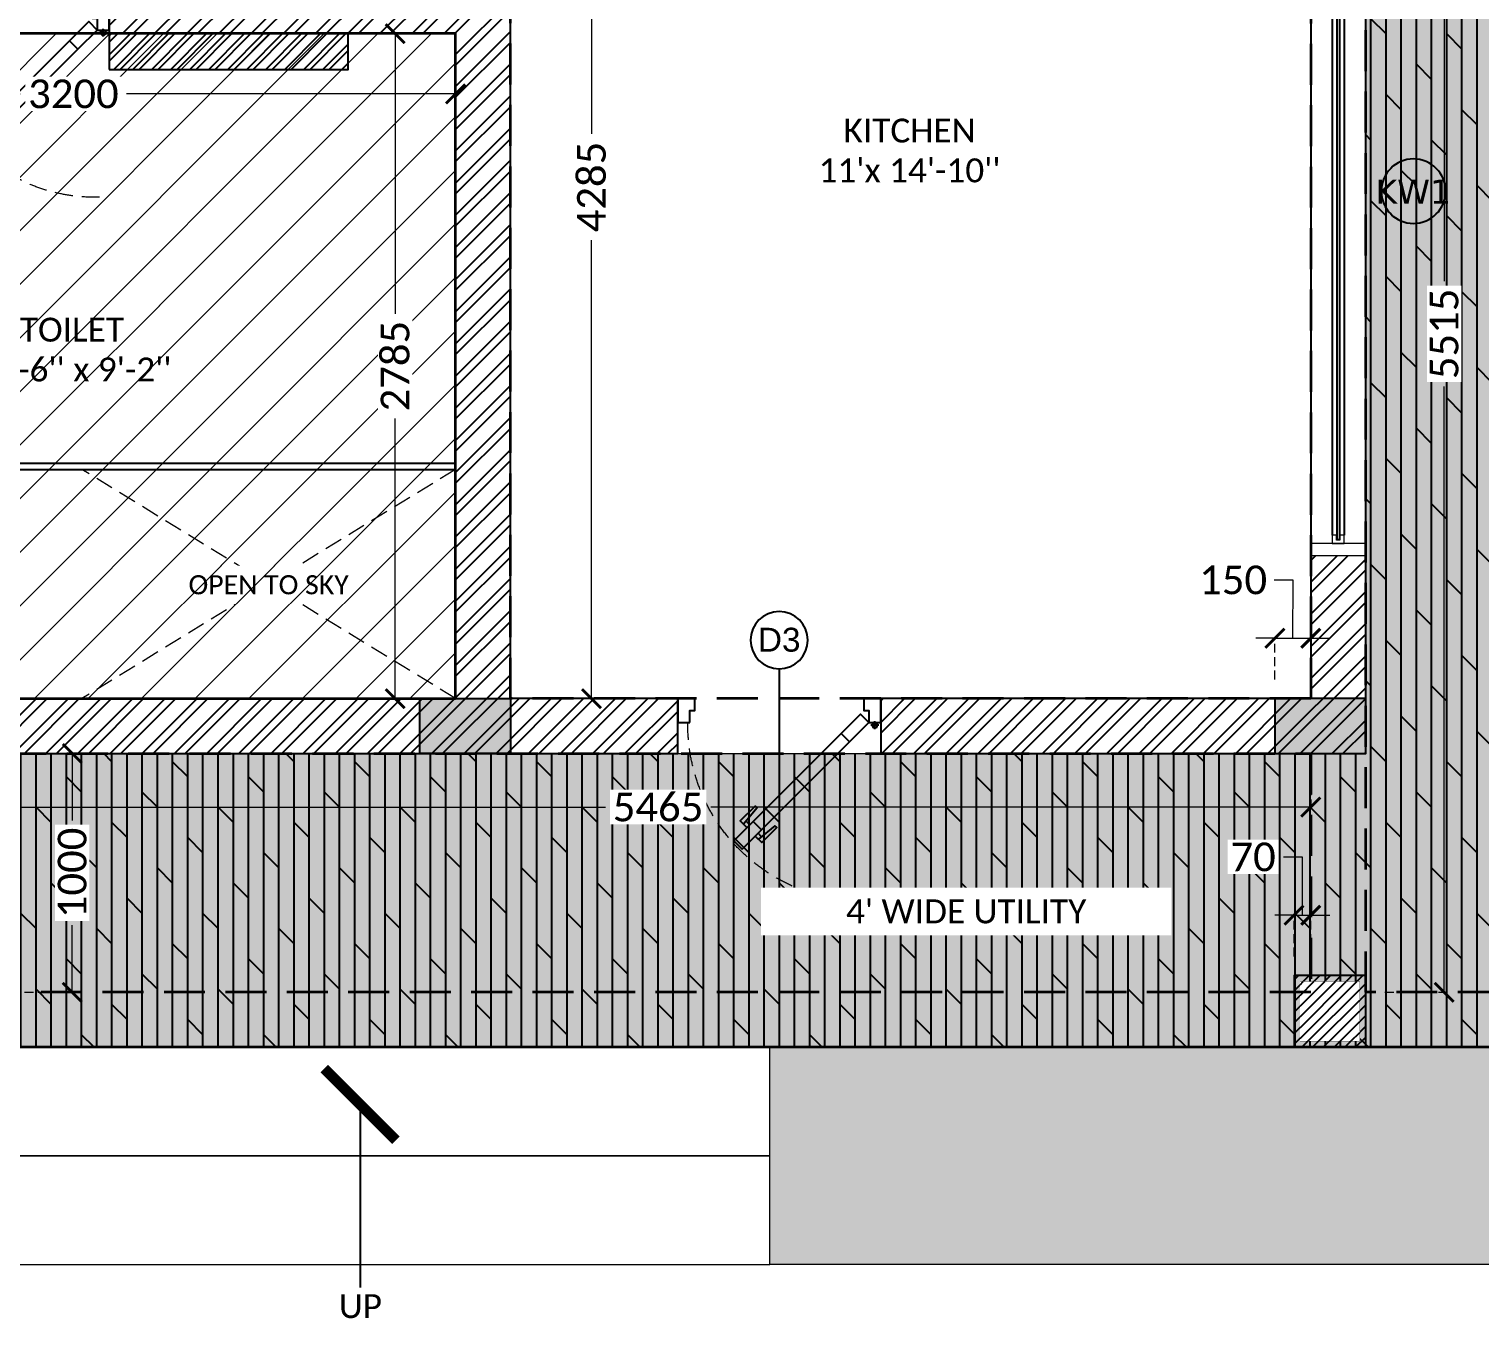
# Model space of a CAD drawing. Header units: millimetres. Extents: x -10000 to 124200, y -12045 to 23620.
# Drawn here: x 40074 to 46144, y -2414 to 3034 of the extents above; entities that cross this region are included whole.
import ezdxf
from ezdxf.enums import TextEntityAlignment as Align

# ---------------------------------------------------------------- set-up
doc = ezdxf.new("R2010")
doc.units = ezdxf.units.MM
doc.header["$LTSCALE"] = 150
doc.set_wipeout_variables(frame=1)
for name, pattern in [('3BHK-W(SB)$0$HIDDEN', [0.375, 0.25, -0.125]), ('DASHED', [0.75, 0.5, -0.25]), ('HIDDEN', [9.525, 6.35, -3.175]), ('HIDDENX2', [19.05, 12.7, -6.35])]:
    doc.linetypes.add(name, pattern=pattern)
for name, color, linetype in [('ad-Arrow', 32, 'Continuous'), ('ad-Column', 3, 'Continuous'), ('ad-Column Hatch', 125, 'Continuous'), ('ad-Door', 11, 'Continuous'), ('ad-Furniture', 8, 'Continuous'), ('ad-Ledge wall', 6, 'Continuous'), ('ad-MS Columns', 1, 'Continuous'), ('ad-RCC', 3, 'Continuous'), ('ad-RCC Hatch', 125, 'Continuous'), ('ad-Text main', 7, 'Continuous'), ('ad-Text Main_Door&window Label', 7, 'Continuous'), ('ad-Verandah', 33, 'Continuous'), ('ad-Wall', 240, 'Continuous'), ('ad-Wall hatch', 8, 'Continuous')]:
    doc.layers.add(name, color=color, linetype=linetype)
doc.layers.add('ad-Dimension', color=5, linetype='Continuous', lineweight=0, true_color=0x0000ff)
doc.layers.add('ad-Framing', color=30, linetype='Continuous', lineweight=35, true_color=0xff7f00)
doc.layers.add('ad-Elevation 10', color=8, linetype='Continuous', lineweight=0)
doc.layers.add('ad-Glass Sectionline', color=140, linetype='Continuous', true_color=0x00bfff)
doc.layers.get('ad-Furniture').off()
doc.styles.add('6 U T S R N_Corridor-Basement$0$Standard', font='arial.ttf')
doc.styles.add('6 U T S R N_Typical Floor Plan$0$3BHK-E(NB)$0$grid_text', font='verdana.ttf', dxfattribs={"width": 0.9})
doc.styles.add('New Text Style', font='arial.ttf', dxfattribs={"height": 100})
doc.styles.add('ROMANS-TITLE', font='arial.ttf', dxfattribs={"width": 0.8})
doc.styles.get("Standard").update_dxf_attribs({"font": 'calibril.ttf'})
doc.dimstyles.new('A-100-DIM-INT (MM-FT)', dxfattribs={"dimscale": 50, "dimtxt": 2.4, "dimasz": 1, "dimexe": 5, "dimexo": 100, "dimgap": 1, "dimtad": 0, "dimdec": 0, "dimdsep": 46, "dimtxsty": 'Standard', "dimblk": 'ARCHTICK', "dimcen": 0.025, "dimse1": 1, "dimse2": 1, "dimclrd": 256, "dimclre": 256, "dimclrt": 256, "dimazin": 2, "dimtfac": 1, "dimtdec": 0, "dimtix": 1, "dimtmove": 2, "dimatfit": 3, "dimldrblk": 'ARCHTICK', "dimfxl": 1, "dimtolj": 1, "dimtzin": 0, "dimarcsym": 0})
doc.dimstyles.new('A-75-DIM-INT (Framing)', dxfattribs={"dimscale": 100, "dimtxt": 1.5, "dimasz": 1, "dimexe": 0, "dimexo": 0, "dimgap": 0.5, "dimtad": 0, "dimdec": 0, "dimdsep": 46, "dimtxsty": 'ROMANS-TITLE', "dimblk": 'ARCHTICK', "dimcen": 0.025, "dimclrd": 5, "dimclre": 5, "dimclrt": 256, "dimazin": 2, "dimtfac": 1, "dimtdec": 0, "dimtmove": 1, "dimatfit": 0, "dimldrblk": 'ARCHTICK', "dimfxl": 1, "dimtfill": 1, "dimtolj": 1, "dimtzin": 0, "dimarcsym": 0})

# ---------------------------------------------------------------- blocks, each defined once
blk = doc.blocks.new('_ArchTick')
at = {"color": 0, "linetype": 'ByBlock', "const_width": 0.15}
blk.add_lwpolyline([(-0.5, -0.5), (0.5, 0.5)], dxfattribs=at)
blk = doc.blocks.new('A$Cfbd26d3a')
at = {"transparency": 33554559}
h = blk.add_hatch(color=256, dxfattribs=at)
h.dxf.hatch_style = 1
h.set_gradient(color1=(153, 204, 0), color2=(63, 127, 0), name='INVSPHERICAL')
h.paths.add_polyline_path([(0, 960), (-1565, 960), (-1565, 0), (0, 0)])
at = {"layer": 'ad-Elevation 10', "linetype": 'DASHED'}
for points in [[(0, 0), (-1565, 960)], [(0, 960), (-1565, 0)]]:
    blk.add_lwpolyline(points, dxfattribs=at)
at = {"layer": 'ad-Text main', "color": 0, "insert": (-782.6, 476.4), "char_height": 80, "width": 664.949, "attachment_point": 5, "bg_fill": 2}
blk.add_mtext('OPEN TO SKY', dxfattribs=at)
blk = doc.blocks.new('$ZCDB_AUDIT_GENERATED_C85C')
at = {"color": 8}
for points in [[(675, 75), (141.8, 359.5)], [(625, 75), (75, 75)], [(50, 25), (50, 0), (0, 0), (0, 50), (25, 50)], [(700, 0), (0, 0)], [(625, 25), (75, 25)], [(675, 50), (700, 50), (700, 0), (650, 0), (650, 25)]]:
    blk.add_lwpolyline(points, dxfattribs=at)
for points in [[(75, 25), (25, 25), (25, 75), (75, 75)], [(675, 25), (625, 25), (625, 75), (675, 75)]]:
    blk.add_lwpolyline(points, close=True, dxfattribs=at)
at = {"color": 140}
for points in [[(625, 60), (75, 60)], [(625, 40), (75, 40)]]:
    blk.add_lwpolyline(points, dxfattribs=at)
at = {"color": 8, "linetype": 'HIDDEN'}
blk.add_arc((497.1, 38.3), 473.6, 122.81509, 175.55912, dxfattribs=at)
blk = doc.blocks.new('*U138')
blk.add_blockref('$ZCDB_AUDIT_GENERATED_C85C', (0, 0))
blk = doc.blocks.new('zw$66EE')
at = {"rotation": 359.9999999999998}
blk.add_blockref('A$Cfbd26d3a', (8310, 230), dxfattribs=at)
at = {"layer": 'ad-Glass Sectionline'}
blk.add_lwpolyline([(8310, 1215), (5110, 1215), (5110, 1190), (8310, 1190)], close=True, dxfattribs=at)
at = {"xscale": -1, "rotation": 179.9999999999999}
blk.add_blockref('*U138', (6045, 1215), dxfattribs=at)
blk = doc.blocks.new('6 U T S R N_Typical Floor Plan$0$ad_Window Tag')
blk.add_circle((0, 0), 150)
at = {"style": '6 U T S R N_Typical Floor Plan$0$3BHK-E(NB)$0$grid_text', "width": 0.9}
blk.add_attdef('D1', text='', height=125, dxfattribs=at).set_placement((0, 0), align=Align.MIDDLE_CENTER)
blk = doc.blocks.new('zw$6540')
at = {"layer": 'ad-Text Main_Door&window Label'}
ref = blk.add_blockref('6 U T S R N_Typical Floor Plan$0$ad_Window Tag', (12320, 2355), dxfattribs=dict(at, xscale=-0.9, yscale=0.9, zscale=0.9))
ref.add_attrib('D1', 'KW1', dxfattribs={"height": 101.25, "rotation": 2160, "style": '6 U T S R N_Typical Floor Plan$0$3BHK-E(NB)$0$grid_text'}).set_placement((12319, 2352.9), align=Align.MIDDLE_CENTER)
at = {"layer": 'ad-Text main', "char_height": 100, "attachment_point": 5, "bg_fill": 2}
for s, insert, width in [("KITCHEN\\P11'x 14'-10''", (10210.6, 2525.1), 1175.718), ("TOILET\\P10'-6'' x 9'-2''", (6703.8, 1691.2), 1380.84), ("4' WIDE UTILITY", (10447.4, -661.6), 1617.972)]:
    blk.add_mtext(s, dxfattribs=dict(at, insert=insert, width=width))
blk = doc.blocks.new('*U166')
for p, q in [((8.3, -111.1), (41.7, -111.1)), ((25, -127.8), (25, -94.4)), ((563.8, -513.3), (548.9, -528.2)), ((498.7, -578.5), (513.6, -563.6))]:
    blk.add_line(p, q)
for points in [[(50, -100), (0, -100), (0, 0), (71.4, 0), (71.4, -35.7), (71.4, -50), (50, -50)], [(800, -100), (800, -50), (778.6, -50), (778.6, -35.7), (778.6, 0), (850, 0), (850, -100)], [(50, -100), (130.8, -180.8), (166.2, -145.5), (85.4, -64.6)], [(130.8, -180.8), (499.5, -549.5), (534.9, -514.2), (166.2, -145.5)], [(580.3, -630.3), (499.5, -549.5), (534.9, -514.2), (615.7, -595)]]:
    blk.add_lwpolyline(points, close=True)
for points in [[(560.7, -540), (588.2, -512.5), (525.4, -449.7), (517.5, -457.6), (574.5, -526.2)], [(525.4, -575.4), (497.9, -602.8), (435.1, -540), (442.9, -532.2), (511.5, -589.2)]]:
    blk.add_lwpolyline(points)
blk.add_circle((25, -111.1), 11.1)
at = {"color": 8, "linetype": 'DASHED', "lineweight": 0}
blk.add_arc((66, -108.5), 741.9, 268.18808, 1.81192, dxfattribs=at)
at = {"layer": 'ad-Text Main_Door&window Label'}
blk.add_line((425, 125), (425, -230), dxfattribs=at)
blk.add_circle((425.3, 245), 120, dxfattribs=at)
at = {"layer": 'ad-Text Main_Door&window Label', "style": 'New Text Style'}
blk.add_attdef('D1', text='', height=100, dxfattribs=at).set_placement((425.3, 245), align=Align.MIDDLE_CENTER)
blk = doc.blocks.new('zw$4DB2')
blk.add_wipeout([(0, 3050), (0, 0), (-230, 0), (-230, 3050)]).dxf.layer = 'ad-Elevation 10'
at = {"layer": 'ad-Elevation 10'}
for points in [[(-230, 3000), (0, 3000), (0, 3050), (-230, 3050)], [(-122, 2965), (-140, 2965), (-140, 3000), (-90, 3000), (-90, 2965), (-108, 2965), (-108, 2987), (-122, 2987)], [(-122, 85), (-140, 85), (-140, 50), (-90, 50), (-90, 85), (-108, 85), (-108, 63), (-122, 63)], [(-230, 50), (-230, 0), (0, 0), (0, 50)]]:
    blk.add_lwpolyline(points, close=True, dxfattribs=at)
for points in [[(-230, 0), (-230, 3050)], [(0, 0), (0, 3050)]]:
    blk.add_lwpolyline(points, dxfattribs=at)
at = {"layer": 'ad-Glass Sectionline'}
blk.add_lwpolyline([(-110, 2982.5), (-110, 65), (-120, 65), (-120, 2982.5)], close=True, dxfattribs=at)
for points in [[(-140, 2965), (-140, 85)], [(-90, 2965), (-90, 85)]]:
    blk.add_lwpolyline(points, dxfattribs=at)
blk = doc.blocks.new('*U162')
for p, q in [((-528.5, 478), (-513.6, 492.9)), ((-463.3, 543.1), (-478.2, 528.2)), ((-25, 127.8), (-25, 94.4)), ((-8.3, 111.1), (-41.7, 111.1))]:
    blk.add_line(p, q)
for points in [[(-545, 595), (-464.2, 514.2), (-499.5, 478.8), (-580.3, 559.6)], [(-130.8, 180.8), (-464.2, 514.2), (-499.5, 478.8), (-166.2, 145.5)], [(-50, 100), (-130.8, 180.8), (-166.2, 145.5), (-85.4, 64.6)], [(-750, 100), (-750, 50), (-728.6, 50), (-728.6, 35.7), (-728.6, 0), (-800, 0), (-800, 100)], [(-50, 100), (0, 100), (0, 0), (-71.4, 0), (-71.4, 35.7), (-71.4, 50), (-50, 50)]]:
    blk.add_lwpolyline(points, close=True)
for points in [[(-490, 540), (-462.5, 567.5), (-399.7, 504.7), (-407.6, 496.8), (-476.2, 553.8)], [(-525.4, 504.7), (-552.8, 477.2), (-490, 414.3), (-482.2, 422.2), (-539.2, 490.8)]]:
    blk.add_lwpolyline(points)
blk.add_circle((-25, 111.1), 11.1)
at = {"color": 8, "linetype": 'DASHED', "lineweight": 0}
blk.add_arc((-62.1, 102.1), 698.3, 88.18808, 181.81192, dxfattribs=at)
at = {"layer": 'ad-Text Main_Door&window Label'}
blk.add_line((-400, -125), (-400, 230), dxfattribs=at)
blk.add_circle((-400.3, -245), 120, dxfattribs=at)
at = {"layer": 'ad-Text Main_Door&window Label', "style": 'New Text Style'}
blk.add_attdef('D1', text='', height=100, dxfattribs=at).set_placement((-400.3, -245), align=Align.MIDDLE_CENTER)
blk = doc.blocks.new('zw$6266')
at = {"layer": 'ad-Wall hatch', "transparency": 33554610}
h = blk.add_hatch(dxfattribs=at)
h.set_pattern_fill('ANSI32', color=256, scale=10)
h.paths.add_polyline_path([(0, 13620), (0, 10305), (230, 10305), (230, 13390), (4880, 13390), (4880, 8645), (8540, 8645), (8540, 8760), (5110, 8760), (5110, 10500), (6075, 10500), (6075, 10615), (5110, 10615), (5110, 13390), (7525, 13390), (7525, 10615), (6875, 10615), (6875, 10500), (7640, 10500), (7640, 13390), (11890, 13390), (11890, 8760), (9440, 8760), (9440, 8645), (11890, 8645), (11890, 230), (10090, 230), (10090, 0), (12120, 0), (12120, 13620)])
h = blk.add_hatch(dxfattribs=at)
h.set_pattern_fill('ANSI32', color=256, scale=10)
h.set_pattern_definition([(45, (388744.33, 102900.03), (-67.35192, 67.35192), []), (45, (388789.235, 102900.03), (-67.35192, 67.35192), [])])
h.paths.add_polyline_path([(230, 8875), (230, 9105), (0, 9105), (0, 8645), (2830, 8645), (2830, 4745), (0, 4745), (0, 0), (9240, 0), (9240, 230), (8540, 230), (8540, 4745), (4780, 4745), (4780, 4515), (4995, 4515), (4995, 3930), (5110, 3930), (5110, 4630), (8310, 4630), (8310, 3130), (6860, 3130), (6860, 3015), (8310, 3015), (8310, 230), (5110, 230), (5110, 3015), (6060, 3015), (6060, 3130), (4995, 3130), (4995, 230), (230, 230), (230, 4515), (3880, 4515), (3880, 4745), (3060, 4745), (3060, 8875)])
at = {"layer": 'ad-Wall hatch'}
h = blk.add_hatch(dxfattribs=at)
h.set_pattern_fill('ANSI32', color=256, scale=150, angle=180)
h.set_pattern_definition([(45, (54228.004, -6007.24), (-39.774756, 39.774756), []), (45, (54254.52, -6007.24), (-39.774756, 39.774756), [])])
h.paths.add_polyline_path([(6860, 2865), (7860, 2865), (7860, 3015), (6860, 3015)])
at = {"layer": 'ad-Ledge wall'}
blk.add_lwpolyline([(6860, 2865), (7860, 2865), (7860, 3015), (6860, 3015)], close=True, dxfattribs=at)
at = {"layer": 'ad-Wall'}
for points in [[(0, 0), (9240, 0), (9240, 230), (8540, 230), (8540, 4745), (4780, 4745)], [(5110, 4630), (8310, 4630), (8310, 3130), (6860, 3130), (6860, 3015), (8310, 3015), (8310, 230), (5110, 230)]]:
    blk.add_lwpolyline(points, dxfattribs=at)
at = {"layer": 'ad-Door', "ltscale": 5}
ref = blk.add_blockref('*U162', (6860, 3130), dxfattribs=dict(at, xscale=-1, rotation=180))
ref.add_attrib('D1', 'D2', dxfattribs={"layer": 'ad-Text Main_Door&window Label', "height": 100, "style": 'New Text Style'}).set_placement((6459.7, 3375), align=Align.MIDDLE_CENTER)
ref = blk.add_blockref('*U166', (10090, 230), dxfattribs=dict(at, xscale=-1, rotation=359.9999999999999))
ref.add_attrib('D1', 'D3', dxfattribs={"layer": 'ad-Text Main_Door&window Label', "height": 100, "rotation": 360, "style": 'New Text Style'}).set_placement((9664.7, 476.8), align=Align.MIDDLE_CENTER)
at = {"rotation": 359.9999999999999}
blk.add_blockref('zw$4DB2', (12120, 830), dxfattribs=at)
at = {"layer": 'ad-Wall'}
blk.add_lwpolyline([(11890, 8645), (11890, 230), (10090, 230), (10090, 0), (12120, 0), (12120, 13620)], dxfattribs=at)
blk = doc.blocks.new('zw$B0BD')
blk.add_wipeout([(0, 0), (250, 0), (250, -250), (0, -250)])
at = {"layer": 'ad-MS Columns'}
h = blk.add_hatch(dxfattribs=at)
h.set_pattern_fill('ANSI31', color=256, scale=10)
h.set_pattern_definition([(45, (4e-12, -250), (-22.4506, 22.4506), [])])
h.paths.add_polyline_path([(0, 0), (250, 0), (250, -250), (0, -250)])
at = {"layer": 'ad-MS Columns', "const_width": 1}
blk.add_lwpolyline([(0, 0), (250, 0), (250, -250), (0, -250)], close=True, dxfattribs=at)
blk = doc.blocks.new('A$Cc8f236af')
at = {"layer": 'ad-MS Columns'}
blk.add_blockref('zw$B0BD', (-275, -14575), dxfattribs=at)
blk = doc.blocks.new('zw$6AA0')
at = {"layer": 'ad-Column Hatch', "transparency": 33554687}
h = blk.add_hatch(color=256, dxfattribs=at)
h.dxf.hatch_style = 1
h.paths.add_polyline_path([(0, -230), (380, -230), (380, 0), (0, 0)])
at = {"layer": 'ad-Column'}
blk.add_lwpolyline([(0, -230), (380, -230), (380, 0), (0, 0)], close=True, dxfattribs=at)
blk = doc.blocks.new('A$C42b14ea2')
at = {"layer": 'ad-RCC Hatch', "transparency": 33554687}
h = blk.add_hatch(dxfattribs=at)
h.set_pattern_fill('ANSI31', color=256, scale=10)
h.set_pattern_definition([(45, (13250, 8645), (-22.45064, 22.45064), [])])
h.paths.add_polyline_path([(0, 0), (300, 0), (300, 300), (0, 300)])
at = {"layer": 'ad-RCC'}
blk.add_lwpolyline([(0, 0), (300, 0), (300, 300), (0, 300)], close=True, dxfattribs=at)
blk = doc.blocks.new('1625W_Columns')
at = {"layer": 'ad-Column', "xscale": -1, "rotation": 180}
blk.add_blockref('zw$6AA0', (8160, 0), dxfattribs=at)
at = {"layer": 'ad-Column', "rotation": 179.9999999999998}
blk.add_blockref('zw$6AA0', (12120, 0), dxfattribs=at)
at = {"layer": 'ad-RCC'}
blk.add_blockref('A$C42b14ea2', (11820, -1230), dxfattribs=at)
blk = doc.blocks.new('A$C4c6b3e27')
at = {"layer": 'ad-Elevation 10', "ltscale": 0.09}
h = blk.add_hatch(dxfattribs=at)
h.set_pattern_fill('ANSI31', color=256, scale=50)
h.set_pattern_definition([(45, (5110, -2876.86), (-112.2532, 112.2532), [])])
h.paths.add_polyline_path([(5110, -13390), (8310, -13390), (8310, -10605), (5110, -10605)])
blk.add_lwpolyline([(5110, -13390), (8310, -13390), (8310, -10605), (5110, -10605)], close=True, dxfattribs=at)
at = {"layer": 'ad-Framing'}
for points in [[(-1420, 0), (12120, 0), (12120, -8875), (14450, -8875), (14450, -14850), (2455, -14850), (2455, -13620), (0, -13620), (0, -8875), (2830, -8875), (2830, -4975), (-1420, -4975)], [(5110, -13390), (8310, -13390), (8310, -10605), (5110, -10605)]]:
    blk.add_lwpolyline(points, close=True, dxfattribs=at)
at = {"layer": 'ad-Framing', "linetype": 'HIDDENX2', "ltscale": 0.09}
for points in [[(8540, -9105), (11890, -9105), (11890, -13390), (8540, -13390)], [(12120, -9105), (14220, -9105), (14220, -14620), (12120, -14620)], [(6425, -13620), (11890, -13620), (11890, -14620), (6425, -14620)]]:
    blk.add_lwpolyline(points, close=True, dxfattribs=at)
blk = doc.blocks.new('*D27')
at = {"layer": 'ad-Dimension', "lineweight": -2, "transparency": 16777216}
for p, q in [((11816.4, -12893.4), (11736.4, -12893.4)), ((11815, -13137.2), (11816.4, -12893.4)), ((11740, -13137.2), (11660, -13137.2)), ((11740, -13137.2), (11890, -13137.2)), ((11740, -13137.2), (11890, -13137.2)), ((11890, -13137.2), (11970, -13137.2))]:
    blk.add_line(p, q, dxfattribs=at)
at = {"layer": 'ad-Dimension', "linetype": '3BHK-W(SB)$0$HIDDEN', "lineweight": -2, "transparency": 16777216}
for p, q in [((11740, -13310), (11740, -13137.2)), ((11890, -13310), (11890, -13137.2))]:
    blk.add_line(p, q, dxfattribs=at)
at = {"layer": 'Defpoints', "color": 0, "transparency": 16777216}
for p in [(11890, -13137.2), (11740, -13390), (11890, -13390)]:
    blk.add_point(p, dxfattribs=at)
at = {"layer": 'ad-Dimension', "lineweight": -2, "transparency": 16777216, "xscale": 80, "yscale": 80, "zscale": 80}
blk.add_blockref('_ArchTick', (11740, -13137.2), dxfattribs=at)
at = {"layer": 'ad-Dimension', "lineweight": -2, "transparency": 16777216, "xscale": 80, "yscale": 80, "zscale": 80, "rotation": 180}
blk.add_blockref('_ArchTick', (11890, -13137.2), dxfattribs=at)
at = {"layer": 'ad-Dimension', "transparency": 16777216, "insert": (11565, -12893.4), "char_height": 120, "attachment_point": 5, "bg_fill": 3, "box_fill_scale": 1.1, "bg_fill_color": 256, "bg_fill_true_color": 13158600, "bg_fill_transparency": 0}
blk.add_mtext('\\A1;150', dxfattribs=at)
blk = doc.blocks.new('*D29')
at = {"layer": 'ad-Dimension', "linetype": '3BHK-W(SB)$0$HIDDEN', "lineweight": -2, "transparency": 16777216}
for p, q in [((8620, -9105), (8879.2, -9105)), ((8620, -13390), (8879.2, -13390))]:
    blk.add_line(p, q, dxfattribs=at)
at = {"layer": 'ad-Dimension', "lineweight": -2, "transparency": 16777216}
for p, q in [((8879.2, -9105), (8879.2, -11024.6)), ((8879.2, -13390), (8879.2, -11470.4))]:
    blk.add_line(p, q, dxfattribs=at)
at = {"layer": 'Defpoints', "color": 0, "transparency": 16777216}
for p in [(8540, -9105), (8540, -13390), (8879.2, -13390)]:
    blk.add_point(p, dxfattribs=at)
at = {"layer": 'ad-Dimension', "lineweight": -2, "transparency": 16777216, "xscale": 80, "yscale": 80, "zscale": 80}
for p, rotation in [((8879.2, -9105), 90), ((8879.2, -13390), 270)]:
    blk.add_blockref('_ArchTick', p, dxfattribs=dict(at, rotation=rotation))
at = {"layer": 'ad-Dimension', "transparency": 16777216, "insert": (8879.2, -11247.5), "char_height": 120, "attachment_point": 5, "rotation": 90, "bg_fill": 3, "box_fill_scale": 1.1, "bg_fill_color": 256, "bg_fill_true_color": 13158600, "bg_fill_transparency": 0}
blk.add_mtext('\\A1;4285', dxfattribs=at)
blk = doc.blocks.new('*D68')
at = {"layer": 'ad-Dimension', "linetype": '3BHK-W(SB)$0$HIDDEN', "lineweight": -2, "transparency": 16777216}
for p, q in [((12200, -9105), (12448.6, -9105)), ((12200, -14620), (12448.6, -14620))]:
    blk.add_line(p, q, dxfattribs=at)
at = {"layer": 'ad-Dimension', "lineweight": -2, "transparency": 16777216}
for p, q in [((12448.6, -9105), (12448.6, -11641.9)), ((12448.6, -14620), (12448.6, -12083.1))]:
    blk.add_line(p, q, dxfattribs=at)
at = {"layer": 'Defpoints', "color": 0, "transparency": 16777216}
for p in [(12120, -9105), (12120, -14620), (12448.6, -14620)]:
    blk.add_point(p, dxfattribs=at)
at = {"layer": 'ad-Dimension', "lineweight": -2, "transparency": 16777216, "xscale": 80, "yscale": 80, "zscale": 80}
for p, rotation in [((12448.6, -9105), 90), ((12448.6, -14620), 270)]:
    blk.add_blockref('_ArchTick', p, dxfattribs=dict(at, rotation=rotation))
at = {"layer": 'ad-Dimension', "transparency": 16777216, "insert": (12448.6, -11862.5), "char_height": 120, "attachment_point": 5, "rotation": 90, "bg_fill": 3, "box_fill_scale": 1.1, "bg_fill_color": 256, "bg_fill_true_color": 13158600, "bg_fill_transparency": 0}
blk.add_mtext('\\A1;5515', dxfattribs=at)
blk = doc.blocks.new('*D65')
at = {"layer": 'ad-Dimension', "linetype": '3BHK-W(SB)$0$HIDDEN', "lineweight": -2, "transparency": 16777216}
for p, q in [((6425, -13700), (6425, -13844.6)), ((11890, -13700), (11890, -13844.6))]:
    blk.add_line(p, q, dxfattribs=at)
at = {"layer": 'ad-Dimension', "lineweight": -2, "transparency": 16777216}
for p, q in [((6425, -13844.6), (8936.9, -13844.6)), ((11890, -13844.6), (9378.1, -13844.6))]:
    blk.add_line(p, q, dxfattribs=at)
at = {"layer": 'Defpoints', "color": 0, "transparency": 16777216}
for p in [(6425, -13620), (11890, -13620), (11890, -13844.6)]:
    blk.add_point(p, dxfattribs=at)
at = {"layer": 'ad-Dimension', "lineweight": -2, "transparency": 16777216, "xscale": 80, "yscale": 80, "zscale": 80, "rotation": 180}
blk.add_blockref('_ArchTick', (6425, -13844.6), dxfattribs=at)
at = {"layer": 'ad-Dimension', "lineweight": -2, "transparency": 16777216, "xscale": 80, "yscale": 80, "zscale": 80}
blk.add_blockref('_ArchTick', (11890, -13844.6), dxfattribs=at)
at = {"layer": 'ad-Dimension', "transparency": 16777216, "insert": (9157.5, -13844.6), "char_height": 120, "attachment_point": 5, "bg_fill": 3, "box_fill_scale": 1.1, "bg_fill_color": 256, "bg_fill_true_color": 13158600, "bg_fill_transparency": 0}
blk.add_mtext('\\A1;5465', dxfattribs=at)
blk = doc.blocks.new('*D66')
at = {"layer": 'ad-Dimension', "linetype": '3BHK-W(SB)$0$HIDDEN', "lineweight": -2, "transparency": 16777216}
for p, q in [((6505, -13620), (6705.2, -13620)), ((6505, -14620), (6705.2, -14620))]:
    blk.add_line(p, q, dxfattribs=at)
at = {"layer": 'ad-Dimension', "lineweight": -2, "transparency": 16777216}
for p, q in [((6705.2, -13620), (6705.2, -13900.7)), ((6705.2, -14620), (6705.2, -14339.3))]:
    blk.add_line(p, q, dxfattribs=at)
at = {"layer": 'Defpoints', "color": 0, "transparency": 16777216}
for p in [(6425, -13620), (6425, -14620), (6705.2, -14620)]:
    blk.add_point(p, dxfattribs=at)
at = {"layer": 'ad-Dimension', "lineweight": -2, "transparency": 16777216, "xscale": 80, "yscale": 80, "zscale": 80}
for p, rotation in [((6705.2, -13620), 90), ((6705.2, -14620), 270)]:
    blk.add_blockref('_ArchTick', p, dxfattribs=dict(at, rotation=rotation))
at = {"layer": 'ad-Dimension', "transparency": 16777216, "insert": (6705.2, -14120), "char_height": 120, "attachment_point": 5, "rotation": 90, "bg_fill": 3, "box_fill_scale": 1.1, "bg_fill_color": 256, "bg_fill_true_color": 13158600, "bg_fill_transparency": 0}
blk.add_mtext('\\A1;1000', dxfattribs=at)
blk = doc.blocks.new('*D56')
at = {"layer": 'ad-Dimension', "linetype": '3BHK-W(SB)$0$HIDDEN', "lineweight": -2, "transparency": 16777216}
for p, q in [((8230, -10605), (8057.2, -10605)), ((8230, -13390), (8057.2, -13390))]:
    blk.add_line(p, q, dxfattribs=at)
at = {"layer": 'ad-Dimension', "lineweight": -2, "transparency": 16777216}
for p, q in [((8057.2, -10605), (8057.2, -11778)), ((8057.2, -13390), (8057.2, -12217))]:
    blk.add_line(p, q, dxfattribs=at)
at = {"layer": 'Defpoints', "color": 0, "transparency": 16777216}
for p in [(8310, -10605), (8057.2, -13390), (8310, -13390)]:
    blk.add_point(p, dxfattribs=at)
at = {"layer": 'ad-Dimension', "lineweight": -2, "transparency": 16777216, "xscale": 80, "yscale": 80, "zscale": 80}
for p, rotation in [((8057.2, -10605), 90), ((8057.2, -13390), 270)]:
    blk.add_blockref('_ArchTick', p, dxfattribs=dict(at, rotation=rotation))
at = {"layer": 'ad-Dimension', "transparency": 16777216, "insert": (8057.2, -11997.5), "char_height": 120, "attachment_point": 5, "rotation": 90, "bg_fill": 3, "box_fill_scale": 1.1, "bg_fill_color": 256, "bg_fill_true_color": 13158600, "bg_fill_transparency": 0}
blk.add_mtext('\\A1;2785', dxfattribs=at)
blk = doc.blocks.new('*D57')
at = {"layer": 'ad-Dimension', "linetype": '3BHK-W(SB)$0$HIDDEN', "lineweight": -2, "transparency": 16777216}
for p, q in [((5110, -10685), (5110, -10857.9)), ((8310, -10685), (8310, -10857.9))]:
    blk.add_line(p, q, dxfattribs=at)
at = {"layer": 'ad-Dimension', "lineweight": -2, "transparency": 16777216}
for p, q in [((5110, -10857.9), (6487.2, -10857.9)), ((8310, -10857.9), (6932.8, -10857.9))]:
    blk.add_line(p, q, dxfattribs=at)
at = {"layer": 'Defpoints', "color": 0, "transparency": 16777216}
for p in [(5110, -10605), (8310, -10605), (8310, -10857.9)]:
    blk.add_point(p, dxfattribs=at)
at = {"layer": 'ad-Dimension', "lineweight": -2, "transparency": 16777216, "xscale": 80, "yscale": 80, "zscale": 80, "rotation": 180}
blk.add_blockref('_ArchTick', (5110, -10857.9), dxfattribs=at)
at = {"layer": 'ad-Dimension', "lineweight": -2, "transparency": 16777216, "xscale": 80, "yscale": 80, "zscale": 80}
blk.add_blockref('_ArchTick', (8310, -10857.9), dxfattribs=at)
at = {"layer": 'ad-Dimension', "transparency": 16777216, "insert": (6710, -10857.9), "char_height": 120, "attachment_point": 5, "bg_fill": 3, "box_fill_scale": 1.1, "bg_fill_color": 256, "bg_fill_true_color": 13158600, "bg_fill_transparency": 0}
blk.add_mtext('\\A1;3200', dxfattribs=at)
blk = doc.blocks.new('*D63')
at = {"layer": 'ad-Dimension', "lineweight": -2, "transparency": 16777216}
for p, q in [((11855.8, -14053.4), (11775.8, -14053.4)), ((11855, -14297.2), (11855.8, -14053.4)), ((11820, -14297.2), (11740, -14297.2)), ((11820, -14297.2), (11890, -14297.2)), ((11820, -14297.2), (11890, -14297.2)), ((11890, -14297.2), (11970, -14297.2))]:
    blk.add_line(p, q, dxfattribs=at)
at = {"layer": 'ad-Dimension', "linetype": '3BHK-W(SB)$0$HIDDEN', "lineweight": -2, "transparency": 16777216}
for p, q in [((11820, -14470), (11820, -14297.2)), ((11890, -14470), (11890, -14297.2))]:
    blk.add_line(p, q, dxfattribs=at)
at = {"layer": 'Defpoints', "color": 0, "transparency": 16777216}
for p in [(11890, -14297.2), (11820, -14550), (11890, -14550)]:
    blk.add_point(p, dxfattribs=at)
at = {"layer": 'ad-Dimension', "lineweight": -2, "transparency": 16777216, "xscale": 80, "yscale": 80, "zscale": 80}
blk.add_blockref('_ArchTick', (11820, -14297.2), dxfattribs=at)
at = {"layer": 'ad-Dimension', "lineweight": -2, "transparency": 16777216, "xscale": 80, "yscale": 80, "zscale": 80, "rotation": 180}
blk.add_blockref('_ArchTick', (11890, -14297.2), dxfattribs=at)
at = {"layer": 'ad-Dimension', "transparency": 16777216, "insert": (11648.6, -14053.4), "char_height": 120, "attachment_point": 5, "bg_fill": 3, "box_fill_scale": 1.1, "bg_fill_color": 256, "bg_fill_true_color": 13158600, "bg_fill_transparency": 0}
blk.add_mtext('\\A1;70', dxfattribs=at)
blk = doc.blocks.new('zw$6CCD')
at = {"transparency": 33554559}
h = blk.add_hatch(dxfattribs=at)
h.set_pattern_fill('GRASS', color=74, angle=90)
h.set_pattern_definition([(180, (12995, -15755), (-17.96051, -17.96051), [4.7625, -31.15852]), (135, (12995, -15755), (-17.96051, -17.96051), [4.7625, -20.6375]), (225, (12995, -15755), (17.96051, -17.96051), [4.7625, -20.6375])])
h.paths.add_polyline_path([(9625, -15760), (9625, -14850), (14550, -14850), (14550, -15760)])
h = blk.add_hatch(color=256, dxfattribs=at)
h.dxf.hatch_style = 1
h.set_gradient(color1=(153, 204, 0), color2=(63, 127, 0), tint=1, name='INVSPHERICAL')
h.paths.add_polyline_path([(9625, -15760), (9625, -14850), (14550, -14850), (14550, -15760)])
at = {"layer": 'ad-Verandah', "transparency": 33554534}
h = blk.add_hatch(color=256, dxfattribs=at)
h.dxf.hatch_style = 1
h.paths.add_polyline_path([(6195, -13620), (12120, -13620), (12120, -4745), (13640, -4745), (13640, -8875), (14550, -8875), (14550, -14850), (6195, -14850)])
at = {"layer": 'ad-Verandah', "transparency": 33554687}
h = blk.add_hatch(dxfattribs=at)
h.set_pattern_fill('DOLMIT', color=256, scale=10, angle=90)
h.set_pattern_definition([(90, (6195, -14830), (-63.5, 2e-14), []), (135, (6195, -14830), (-127, -127), [89.8026, -179.605])])
h.paths.add_polyline_path([(6195, -13620), (12120, -13620), (12120, -4745), (13640, -4745), (13640, -8875), (14550, -8875), (14550, -14850), (6195, -14850)])
at = {"layer": 'ad-Elevation 10'}
blk.add_lwpolyline([(9625, -15760), (9625, -14850), (14550, -14850), (14550, -15760)], close=True, dxfattribs=at)
at = {"layer": 'ad-Verandah', "lineweight": 9}
for points in [[(6195, -13620), (12120, -13620), (12120, -4745), (13640, -4745), (13640, -8875), (14550, -8875), (14550, -14850), (6195, -14850)], [(6195, -14850), (6195, -15305), (9625, -15305), (9625, -14850)], [(6195, -15305), (6195, -15760), (9625, -15760), (9625, -15305)]]:
    blk.add_lwpolyline(points, close=True, dxfattribs=at)
at = {"layer": 'ad-Text main', "insert": (7911.6, -15934.7), "char_height": 100, "width": 207.6, "attachment_point": 5, "style": '6 U T S R N_Corridor-Basement$0$Standard', "bg_fill": 2}
blk.add_mtext('{\\fCalibri Light|b0|i0|c0|p34;UP}', dxfattribs=at)
at = {"layer": 'ad-Arrow'}
blk.add_leader([(7910, -15089.4, 0), (7910, -15856, 0)], dimstyle='A-100-DIM-INT (MM-FT)', override={"dimscale": 1, "dimasz": 300, "dimgap": 50, "dimtad": 0}, dxfattribs=at)
blk = doc.blocks.new('1625_West Villa')
at = {"layer": 'ad-Verandah'}
blk.add_blockref('zw$6CCD', (0, 13620), dxfattribs=at)
at = {"layer": 'ad-Furniture'}
blk.add_blockref('zw$66EE', (0, 0), dxfattribs=at)
blk.add_blockref('zw$6266', (0, 0))
blk.add_blockref('1625W_Columns', (0, 0))
at = {"layer": 'ad-MS Columns'}
blk.add_blockref('A$Cc8f236af', (12120, 13620), dxfattribs=at)
at = {"layer": 'ad-Text main'}
blk.add_blockref('zw$6540', (0, 0), dxfattribs=at)
blk = doc.blocks.new('A$C94407b5f')
at = {"layer": 'ad-Dimension'}
for base, p1, p2, picture, middle in [((8879.2, -13390), (8540, -9105), (8540, -13390), '*D29', (8879.2, -11247.5)), ((12448.6, -14620), (12120, -9105), (12120, -14620), '*D68', (12448.6, -11862.5)), ((8057.2, -13390), (8310, -10605), (8310, -13390), '*D56', (8057.2, -11997.5))]:
    dim = blk.add_linear_dim(base=base, p1=p1, p2=p2, angle=90, dimstyle='A-75-DIM-INT (Framing)', override={"dimscale": 80, "dimexo": 1, "dimtxsty": 'Standard', "dimclrd": 256, "dimclre": 256, "dimfxl": 10}, dxfattribs=at)
    dim.commit()
    dim.dimension.update_dxf_attribs({"geometry": picture, "text_midpoint": middle})
for base, p1, p2, picture, middle in [((11890, -13137.2), (11740, -13390), (11890, -13390), '*D27', (11696.4, -12893.4)), ((11890, -14297.2), (11820, -14550), (11890, -14550), '*D63', (11735.8, -14053.4))]:
    dim = blk.add_linear_dim(base=base, p1=p1, p2=p2, dimstyle='A-75-DIM-INT (Framing)', override={"dimscale": 80, "dimexo": 1, "dimtxsty": 'Standard', "dimclrd": 256, "dimclre": 256, "dimfxl": 10}, dxfattribs=at)
    dim.commit()
    dim.dimension.update_dxf_attribs({"geometry": picture, "text_midpoint": middle, "dimtype": 128})
dim = blk.add_linear_dim(base=(11890, -13844.6), p1=(6425, -13620), p2=(11890, -13620), dimstyle='A-75-DIM-INT (Framing)', override={"dimscale": 80, "dimexo": 1, "dimtxsty": 'Standard', "dimclrd": 256, "dimclre": 256, "dimfxl": 10}, dxfattribs=at)
dim.commit()
dim.dimension.update_dxf_attribs({"geometry": '*D65', "text_midpoint": (9157.5, -13844.6)})
dim = blk.add_linear_dim(base=(8310, -10857.9), p1=(5110, -10605), p2=(8310, -10605), dimstyle='A-75-DIM-INT (Framing)', override={"dimscale": 80, "dimexo": 1, "dimtxsty": 'Standard', "dimclrd": 256, "dimclre": 256, "dimfxl": 10}, dxfattribs=at)
dim.commit()
dim.dimension.update_dxf_attribs({"geometry": '*D57', "text_midpoint": (6710, -10857.9)})
dim = blk.add_linear_dim(base=(6705.2, -14620), p1=(6425, -13620), p2=(6425, -14620), angle=90, dimstyle='A-75-DIM-INT (Framing)', override={"dimscale": 80, "dimexo": 1, "dimtxsty": 'Standard', "dimclrd": 256, "dimclre": 256, "dimfxl": 10}, dxfattribs=at)
dim.commit()
dim.dimension.update_dxf_attribs({"geometry": '*D66', "text_midpoint": (6705.2, -14120)})

msp = doc.modelspace()

# ---------------------------------------------------------------- block references
at = {"layer": 'ad-Dimension'}
msp.add_blockref('1625_West Villa', (33550, 0), dxfattribs=at)

# ---------------------------------------------------------------- next in the draw order: block references
at = {"layer": 'ad-Framing'}
msp.add_blockref('A$C4c6b3e27', (33550, 13620), dxfattribs=at)

# ---------------------------------------------------------------- next in the draw order: block references
at = {"layer": 'ad-Dimension'}
msp.add_blockref('A$C94407b5f', (33550, 13620), dxfattribs=at)

doc.saveas('drawing.dxf')
